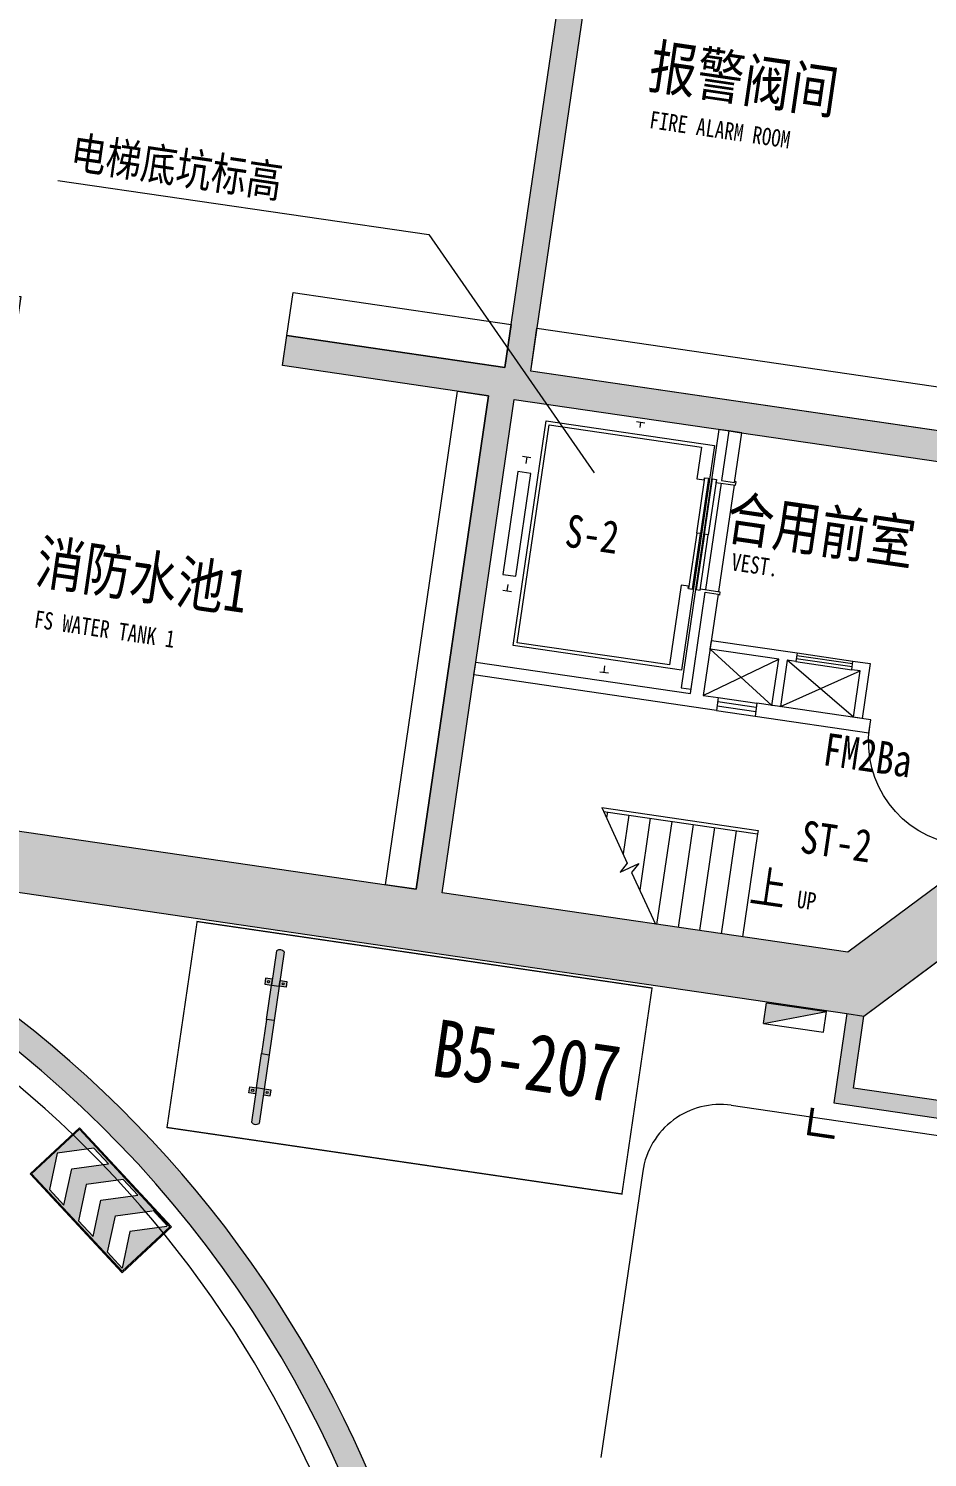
# Model space of a CAD drawing. Header units: inches. Extents: x -414268 to 632271, y -366004 to 318730.
# Drawn here: x -260852 to -250491, y 192931 to 209405 of the extents above; entities that cross this region are included whole.
import ezdxf
from ezdxf.enums import TextEntityAlignment as Align

# ---------------------------------------------------------------- set-up
doc = ezdxf.new("R2010")
doc.units = ezdxf.units.IN
doc.header["$LTSCALE"] = 1200
doc.header["$MEASUREMENT"] = 0
doc.layers.get('0').update_dxf_attribs({"linetype": 'CONTINUOUS', "lineweight": 0})
for name, color, linetype, lineweight in [('0--PAI--', 7, 'CONTINUOUS', 0), ('0--PAI--BLUE', 5, 'CONTINUOUS', 0), ('0--挡车架', 7, 'CONTINUOUS', 0), ('0--立面标', 7, 'CONTINUOUS', 0), ('0--路缘线', 1, 'CONTINUOUS', 0), ('0－－车位', 4, 'CONTINUOUS', 0), ('0－－车位号码', 7, 'CONTINUOUS', 0), ('7', 7, 'CONTINUOUS', 0), ('COL-HATCH', 7, 'CONTINUOUS', 0), ('COLUMN', 7, 'CONTINUOUS', 0), ('ELEV-DOOR', 7, 'CONTINUOUS', 0), ('ELEV-EVTR', 7, 'CONTINUOUS', 0), ('EN-TEXT', 7, 'CONTINUOUS', 0), ('HATCH', 7, 'CONTINUOUS', 0), ('HY消火栓', 7, 'CONTINUOUS', 0), ('PUB_TEXT', 7, 'CONTINUOUS', 0), ('STAIR', 7, 'CONTINUOUS', 0), ('TEXT-EN', 7, 'CONTINUOUS', 0), ('WALL', 7, 'CONTINUOUS', 0), ('WINDOW', 7, 'CONTINUOUS', 0), ('WINDOW_TEXT', 7, 'CONTINUOUS', 0), ('井道', 7, 'CONTINUOUS', 0), ('广角镜', 7, 'CONTINUOUS', 0)]:
    doc.layers.add(name, color=color, linetype=linetype, lineweight=lineweight)
doc.styles.add('-黑体', font='simhei.ttf', dxfattribs={"width": 0.8})
doc.styles.add('SIMPLEX', font='SIMPLEX.SHX')

# ---------------------------------------------------------------- blocks, each defined once
blk = doc.blocks.new('HY')
for p, q in [((0, 0), (0.2400000000000055, -1.77635683940025e-15)), ((0, 0), (0.2400000000000038, -0.6999999999999993)), ((1.77635683940025e-15, -1.77635683940025e-15), (0, -0.6999999999999993)), ((0.240000000000002, -1.77635683940025e-15), (0.2400000000000002, -0.6999999999999993)), ((0, -0.6999999999999993), (0.2400000000000038, -0.6999999999999993))]:
    blk.add_line(p, q)
blk.add_solid([(1.77635683940025e-15, -5.329070518200751e-15), (0.2400000000000055, -1.77635683940025e-15), (0.2400000000000002, -0.6999999999999993)])
blk = doc.blocks.new('_A1OSQ')
for p, q in [((0.44999999999982, 0), (0.44999999999982, 0.9969278574199233)), ((0.4999999999998, 0), (0.4999999999998, 1.0000000000004)), ((0.44999999999982, 0), (0.4999999999998, 0))]:
    blk.add_line(p, q)
blk.add_arc((0.5000000000002001, 0), 1.0000000000004, 90.0000000000229, 180)
blk = doc.blocks.new('_WBLK')
for p, q in [((-0.5, 0.5), (0.5, 0.5)), ((0.5, 0.1666666666666666), (-0.5, 0.1666666666666666)), ((0.5, -0.1666666666666667), (-0.5, -0.1666666666666667)), ((-0.4999999999999999, -0.5), (0.5, -0.5))]:
    blk.add_line(p, q)
at = {"layer": 'WINDOW_TEXT', "style": 'SIMPLEX', "flags": 9}
blk.add_attdef('A', text='', height=1, dxfattribs=at).set_placement((0, 1.5), align=Align.MIDDLE)
blk = doc.blocks.new('A$C6F4820FC')
at = {"layer": '0--挡车架'}
h = blk.add_hatch(color=256, dxfattribs=at)
h.paths.add_polyline_path([(2017.784217856827, 79.3952663297232, 0.3952043560108401), (2017.78421785311, 169.3952663332057), (1617.474230922457, 169.3952663332057), (1617.474230922458, 79.39526633119387), (1684.499301437642, 79.39526633119385)])
h.paths.add_polyline_path([(818.9364171714836, 169.3952663332057), (818.9364171714836, 79.39526633119385), (1216.632018534735, 79.39526633119385), (1216.632018534736, 169.3952663332057)])
h.paths.add_polyline_path([(418.094204783764, 79.39526633119385), (418.0942047837638, 169.3952663332057), (351.0691342685791, 169.3952663332057), (17.78421785310638, 169.395266333202, 0.3952043560108128), (17.78421784939219, 79.39526632972411)])
h = blk.add_hatch(color=256, dxfattribs=at)
h.paths.add_polyline_path([(1617.474230922457, 169.3952663332057), (1684.499301437642, 169.3952663332057), (1684.499301437642, 248.7905199443812), (1617.474230922457, 248.7905199443812)])
h.paths.add_polyline_path([(1638.848788944474, 209.0928931387934, -1), (1663.124743415625, 209.0928931387934, -1)], flags=16)
h.paths.add_polyline_path([(1617.474230922457, 1.272001827601343e-05), (1684.499301437642, 1.272001827601343e-05), (1684.499301437642, 79.39526633119387), (1617.474230922457, 79.39526633119384)])
h.paths.add_polyline_path([(1638.848788944473, 39.69763952560606, -1), (1663.124743415624, 39.69763952560606, -1)], flags=16)
h.paths.add_polyline_path([(351.069134268579, 248.7905199443813), (351.0691342685791, 169.3952663332057), (418.0942047837639, 169.3952663332057), (418.0942047837638, 248.7905199443812)])
h.paths.add_polyline_path([(396.7196467617473, 209.0928931387934, 1), (372.4436922905957, 209.0928931387934, 1)], flags=16)
h.paths.add_polyline_path([(418.0942047837639, 79.39526633119387), (351.0691342685791, 79.39526633119387), (351.0691342685791, 1.272001827601343e-05), (418.0942047837639, 1.272001827601343e-05)])
h.paths.add_polyline_path([(372.4436922905957, 39.69763952560606, -1), (396.7196467617473, 39.69763952560606, -1)], flags=16)
h = blk.add_hatch(color=40, dxfattribs=at)
h.paths.add_polyline_path([(1216.632018534736, 169.3952663332056), (1216.632018534735, 79.39526633119385), (1617.474230922457, 79.39526633119385), (1617.474230922457, 169.3952663332056)])
h.paths.add_polyline_path([(818.9364171714836, 79.39526633119385), (818.9364171714836, 169.3952663332057), (418.0942047837639, 169.3952663332057), (418.0942047837639, 79.39526633119385)])
for p, q in [((17.78421785310638, 169.395266333202), (418.0942047837639, 169.3952663332057)), ((818.9364171714838, 169.3952663332057), (1216.632018534736, 169.3952663332057)), ((1617.474230922457, 169.3952663332057), (2017.78421785311, 169.3952663332057)), ((17.78421784939155, 79.39526632972411), (418.0942047837639, 79.39526633119385)), ((818.9364171714838, 79.39526633119385), (1216.632018534735, 79.39526633119385)), ((1617.474230922457, 79.39526633119385), (2017.784217856827, 79.3952663297232))]:
    blk.add_line(p, q, dxfattribs=at)
for points in [[(418.0942047837639, 169.3952663332057), (351.0691342685791, 169.3952663332057), (351.0691342685791, 248.7905199443812), (418.0942047837639, 248.7905199443812)], [(1617.474230922457, 169.3952663332057), (1684.499301437642, 169.3952663332057), (1684.499301437642, 248.7905199443812), (1617.474230922457, 248.7905199443812)], [(418.0942047837639, 79.39526633119385), (351.0691342685791, 79.39526633119385), (351.0691342685791, 1.272001827601343e-05), (418.0942047837639, 1.272001827601343e-05)], [(1617.474230922457, 79.39526633119385), (1684.499301437642, 79.39526633119385), (1684.499301437642, 1.272001827601343e-05), (1617.474230922457, 1.272001827601343e-05)]]:
    blk.add_lwpolyline(points, close=True, dxfattribs=at)
at = {"layer": '0--挡车架', "color": 0}
for points in [[(818.9364171714838, 169.3952663332057), (818.9364171714838, 79.39526633119385), (418.0942047837639, 79.39526633119385), (418.0942047837639, 169.3952663332057)], [(1617.474230922457, 169.3952663332057), (1617.474230922457, 79.39526633119385), (1216.632018534735, 79.39526633119385), (1216.632018534736, 169.3952663332057)]]:
    blk.add_lwpolyline(points, close=True, dxfattribs=at)
at = {"layer": '0--挡车架'}
for centre in [(384.5816695261715, 209.0928931387934), (1650.986766180049, 209.0928931387934), (384.5816695261715, 39.69763952560606), (1650.986766180049, 39.69763952560606)]:
    blk.add_circle(centre, 12.13797723557582, dxfattribs=at)
for centre, start, end in [((65.82469069586296, 124.3952663294804), 136.8717046789877, 223.1282953162828), ((1969.743745010358, 124.3952663294804), 316.871704683716, 43.12829532101674)]:
    blk.add_arc(centre, 65.82466886578737, start, end, dxfattribs=at)
blk = doc.blocks.new('A$C001A7B1A')
at = {"layer": '0－－车位', "const_width": 15}
blk.add_lwpolyline([(2407.499988817268, 5307.500045389108), (7.499988817267877, 5307.500045389108), (7.499988817267877, 7.500045389109687), (2407.499988817268, 7.500045389109687)], close=True, dxfattribs=at)
at = {"layer": '0--挡车架'}
blk.add_blockref('A$C6F4820FC', (189.7157709641579, 883.1047790596294), dxfattribs=at)
blk = doc.blocks.new('A$C5703102E')
at = {"layer": '0--PAI--BLUE'}
h = blk.add_hatch(color=5, dxfattribs=at)
h.paths.add_polyline_path([(220.232643195086, 299.7014668381889), (410.0426431950873, 569.4314668381903), (220.232643195086, 569.4314668381903), (30.42264319508831, 299.7014668381889), (220.232643195086, 29.97146683818937), (410.0426431950873, 29.97146683818937)], flags=16)
h.paths.add_polyline_path([(10.44264319508511, 9.991466838189808), (1189.262643195085, 9.991466838189808), (1189.262643195085, 589.4114668381899), (10.44264319508511, 589.4114668381899)])
h.paths.add_polyline_path([(410.0426431950873, 299.7014668381889), (599.8526431950886, 29.97146683818937), (789.6626431950863, 29.97146683818937), (599.8526431950886, 299.7014668381889), (789.6626431950863, 569.4314668381903), (599.8526431950886, 569.4314668381903)], flags=16)
h.paths.add_polyline_path([(1169.282643195089, 29.97146683818937), (979.472643195084, 29.97146683818937), (789.6626431950863, 299.7014668381889), (979.472643195084, 569.4314668381903), (1169.282643195089, 569.4314668381903), (979.472643195084, 299.7014668381889)], flags=16)
at = {"layer": '0--PAI--'}
for p, q in [((789.2099893585109, 299.6999955807296), (979.0199893585086, 569.429995580731)), ((1168.829989358514, 569.429995580731), (979.0199893585086, 299.6999955807296)), ((979.0199893585086, 29.96999558073185), (789.2099893585109, 299.6999955807296)), ((979.0199893585086, 299.6999955807296), (1168.829989358514, 29.96999558073185))]:
    blk.add_line(p, q, dxfattribs=at)
for points in [[(-1.064148818841204e-05, -4.422990969032981e-06), (1198.799989358515, -4.422990969032981e-06), (1198.799989358515, 599.3999955770105), (-1.064148818841204e-05, 599.3999955770105)], [(9.989989358513412, 9.989995577008813), (1188.809989358517, 9.989995577008813), (1188.809989358517, 589.4099955770089), (9.989989358513412, 589.4099955770089)], [(219.7799893585106, 299.6999955770079), (409.5899893585156, 569.4299955770093), (219.7799893585106, 569.4299955770093), (29.96998935851298, 299.6999955770079), (219.7799893585106, 29.96999557700838), (409.5899893585156, 29.96999557700838)], [(409.5899893585156, 299.6999955770079), (599.3999893585133, 29.96999557700838), (789.2099893585109, 29.96999557700838), (599.3999893585133, 299.6999955770079), (789.2099893585109, 569.4299955770093), (599.3999893585133, 569.4299955770093)]]:
    blk.add_lwpolyline(points, close=True, dxfattribs=at)
for points in [[(1168.829989358514, 579.4199955770109), (979.0199893585086, 579.4199955770109)], [(979.0199893585086, 29.96999557700838), (1168.829989358514, 29.96999557700838)]]:
    blk.add_lwpolyline(points, dxfattribs=at)
blk = doc.blocks.new('A$C611C3372')
at = {"layer": '7'}
blk.add_hatch(color=256, dxfattribs=at).paths.add_polyline_path([(86.55383598182243, 299.910011141651), (1.2270340903342e-05, 249.9156503793993, 0.5772203872978603), (865.9279827208543, 249.9156503793993), (779.3741590093728, 299.910011141651, -0.577350269189626)])
for points in [[(332.9639974955958, 599.910011141651), (532.9639974955958, 599.910011141651)], [(232.9639974955958, 499.910011141651), (632.9639974955958, 499.910011141651)], [(332.9639974955958, 399.910011141651), (532.9639974955958, 399.910011141651)]]:
    blk.add_lwpolyline(points, dxfattribs=at)
blk.add_lwpolyline([(86.55383598182243, 299.910011141651), (1.2270340903342e-05, 249.9156503793956, 0.5772203872978591), (865.9279827208507, 249.9156503793956), (779.3741590093728, 299.910011141651)], format="xyb", dxfattribs=at)
blk.add_circle((432.9639974955958, 499.910011141651), 400, dxfattribs=at)

msp = doc.modelspace()

# ---------------------------------------------------------------- hatches: boundary and pattern name
at = {"layer": 'COL-HATCH'}
h = msp.add_hatch(color=256, dxfattribs=at)
h.paths.add_polyline_path([(-266235.63537828, 221439.6005536825), (-258886.8239459356, 220364.8263168756), (-258785.5255675827, 221057.4579928354), (-266421.2344338385, 222174.1913918026), (-268216.7200330583, 220836.8816194557), (-268540.4318414908, 218623.4893021434), (-267847.8001655309, 218522.1909237904), (-267566.0475192587, 220448.6858071909)])
h.paths.add_polyline_path([(-248082.4478506471, 219492.1174897339), (-255718.1567168985, 220608.8508887004), (-255819.4550952513, 219916.2192127404), (-248470.6436629166, 218841.4449759349), (-247479.7289164251, 217511.0328349559), (-248142.0740413637, 212982.2217975913), (-256651.548917441, 214226.7447316417), (-256702.1981066174, 213880.4288936617), (-248192.7232305398, 212635.9059596112), (-248554.5031532275, 210162.2214026114), (-249003.1102573621, 207094.8525519317), (-249364.8901800511, 204621.167994932), (-255064.2593993784, 205454.7089368077), (-254232.1655771934, 211144.183417907), (-261742.2718922449, 212242.5472631911), (-262386.2401546314, 207839.3887517317), (-262089.3980077914, 207795.975161009), (-261488.8433361275, 211902.2915256285), (-254572.4213147559, 210890.7548617897), (-255361.1015462186, 205498.1225275304), (-257874.3650561302, 205865.6909289825), (-257925.014245307, 205519.3750910025), (-255550.2770705869, 205172.066365221), (-256382.370892772, 199482.5918841215), (-261824.4769181714, 200278.5077140376), (-260941.7339068098, 206314.2980331169), (-262277.5235675896, 206509.6591913691), (-262190.6963861444, 207103.343485049), (-262487.5385329843, 207146.7570757718), (-262574.3657144298, 206553.0727820919), (-269451.2087828889, 207558.8209671675), (-268403.4941267808, 214722.6114442389), (-268279.0418333762, 215573.5589318467), (-266151.7204943958, 215262.435127733), (-266101.0713052194, 215608.7509657129), (-268921.0243201596, 216021.1731481797), (-269096.1258027411, 214823.9098225918), (-269782.0605361598, 210133.8039025203), (-270898.7939351269, 202498.0950362644), (-269561.4841627801, 200702.6094370448), (-261925.7752965243, 199585.8760380776), (-251420.5923441488, 198049.4779287913), (-251571.0927919875, 197020.4251530794), (-245106.7996833447, 196075.0129927185), (-244239.9749885816, 202001.9611912901), (-244487.3434442816, 202038.139183559), (-244545.2282319118, 201642.3496544388), (-244891.5440698904, 201692.9988436151), (-244927.7220621594, 201445.6303879151), (-244531.9325330378, 201387.7456002847), (-245275.7520540868, 196301.8501510933), (-251344.2556336122, 197189.3775238242), (-251222.6975795886, 198020.5355349762), (-249427.2119803691, 199357.8453073229), (-249362.5345965819, 199800.0794818238), (-248966.7450674605, 199742.1946941933), (-248930.5670751916, 199989.5631498934), (-249326.3566043132, 200047.4479375238), (-249084.6876159569, 201699.8692215993), (-248688.8980868356, 201641.9844339689), (-248659.9556930207, 201839.8791985259), (-249055.7452221414, 201897.7639861593), (-248997.8604345114, 202293.5535152792), (-249690.4921104712, 202394.8518936321), (-250077.8844941687, 199746.0411195876), (-251408.2966351476, 198755.1263730963), (-256085.5287459319, 199439.1782933989), (-255253.4349237469, 205128.6527744983), (-252799.5398432029, 204769.7670911906), (-252661.0135080109, 204749.50741552), (-249415.5393692277, 204274.852156952), (-248722.9076932677, 204173.553778599), (-247337.6443413461, 203970.9570218929), (-247381.0579320691, 203674.114875053), (-247133.689476369, 203637.9368827841), (-247090.2758856462, 203934.779029624), (-244270.2754906684, 203522.3499177588), (-244313.6890813909, 203225.5077709187), (-244066.3206256909, 203189.3297786499), (-243993.9646411529, 203684.0666900497), (-245923.4385956129, 203966.2550297473), (-245583.3654682853, 206291.518513327), (-243532.634294455, 205991.5961309743), (-243489.2207037321, 206288.4382778143), (-245737.8466421226, 206617.3030539821), (-245758.1063177932, 206478.7767187901), (-246099.6172538663, 204143.6821609412), (-248672.2491931456, 204519.9332805378), (-248332.1853767633, 206845.1331001587), (-248310.478581402, 206993.5541735788), (-248706.2681105218, 207051.438961209), (-248257.6610063874, 210118.8078118887), (-247861.8714772676, 210060.923024259), (-247840.1646819062, 210209.3440976786), (-247500.0915545785, 212534.6075812584), (-244927.459615299, 212158.3564616618), (-245267.5327426268, 209833.092978082), (-245289.2395379877, 209684.6719046615), (-245091.3447734283, 209655.729510847), (-244700.6224569238, 212327.3088324064), (-247471.1491607635, 212732.5023458182), (-246745.1380783013, 217696.6318905157)])
h.paths.add_polyline_path([(-261289.2252428263, 206011.3957858597), (-262121.3190650115, 200321.9213047603), (-269173.2883505152, 201353.2819508445), (-270164.2030970067, 202683.6940918232), (-269501.8579720656, 207212.5051291876)], flags=16)
at = {"layer": 'HATCH'}
msp.add_hatch(color=256, dxfattribs=at).paths.add_polyline_path([(-255898.2465809014, 186374.5557909663), (-253153.3651029129, 185973.1129286973), (-253283.605875083, 185082.5864881779), (-252986.763728243, 185039.1728974545), (-252813.1093653496, 186226.5414848139), (-255876.0916638119, 186674.5070493872, 0.33005704113382), (-264489.5866891185, 199960.8371400188), (-267268.9339396406, 200367.3206710695, -0.4085918058413833), (-256253.2306117803, 185870.6217298412), (-256399.2729224067, 185891.9806277246), (-256435.4509146763, 185644.6121720247), (-256287.0298412563, 185622.905376663), (-256349.2559879597, 185197.4316328592), (-256052.4138411199, 185154.0180421359), (-255990.1876944163, 185579.4917859398, 0.0150478122571683)])

# ---------------------------------------------------------------- linework, layer by layer
for p, q in [((-260513.2947144683, 207654.4039462447), (-256239.7572737969, 207029.3929517976)), ((-256239.7572737969, 207029.3929517976), (-254332.595496245, 204281.2983509768))]:
    msp.add_line(p, q)
msp.add_lwpolyline([(-251420.5923441492, 198049.4779287401), (-251222.6975795893, 198020.5355349244), (-249427.2119803667, 199357.8453072672), (-249362.5345965785, 199800.0794817681), (-249084.6876159493, 201699.8692215429), (-247455.6736075584, 201436.3576269948), (-247090.2758856337, 203934.7790295632), (-245853.4336035814, 203753.8890677007), (-245808.5728931666, 204060.6259527808)])
at = {"layer": '0--立面标', "const_width": 39.99999999999999}
msp.add_lwpolyline([(-251561.1635213661, 196621.3710845132), (-251858.0056682059, 196664.7846752364), (-251814.5920774827, 196961.6268220764)], dxfattribs=at)
at = {"layer": '0--路缘线'}
for p, q in [((-252751.1175720894, 196990.8778423537), (-239545.2152087611, 195059.4956365671)), ((-253771.884784779, 196230.5921740042), (-254254.4208278093, 192931.2328592336))]:
    msp.add_line(p, q, dxfattribs=at)
for centre, radius, start, end in [((-269150.1895376507, 187504.1609746749), 12699.99999999991, 16.44269823009593, 81.67939968390236), ((-252881.3583442594, 196100.3514018341), 900, 81.67939968390236, 171.6793996841437)]:
    msp.add_arc(centre, radius, start, end, dxfattribs=at)
at = {"layer": 'COLUMN'}
for p, q in [((-255064.2593993784, 205454.7089368076), (-254232.1655771935, 211144.1834179069)), ((-249364.890180051, 204621.167994932), (-255064.2593993784, 205454.7089368076)), ((-256085.5287459319, 199439.1782933989), (-255253.4349237469, 205128.6527744983)), ((-255253.4349237469, 205128.6527744983), (-252799.5398432029, 204769.7670911906)), ((-252799.5398432029, 204769.7670911906), (-252799.5398432029, 204769.7670911906)), ((-252799.5398432029, 204769.7670911906), (-252661.0135080109, 204749.50741552)), ((-252661.0135080109, 204749.50741552), (-252661.0135080109, 204749.50741552)), ((-252661.0135080109, 204749.50741552), (-249415.5393692277, 204274.852156952)), ((-250077.8844941687, 199746.0411195876), (-251408.2966351475, 198755.1263730963)), ((-261925.7752965242, 199585.8760380776), (-251420.5923441488, 198049.4779287913)), ((-251408.2966351475, 198755.1263730963), (-256085.5287459319, 199439.1782933989)), ((-251222.6975795887, 198020.5355349761), (-249427.2119803691, 199357.8453073229)), ((-251420.5923441488, 198049.4779287913), (-251571.0927919875, 197020.4251530794)), ((-251344.2556336123, 197189.3775238243), (-251222.6975795887, 198020.5355349761)), ((-245275.7520540868, 196301.8501510932), (-251344.2556336123, 197189.3775238243)), ((-251571.0927919875, 197020.4251530794), (-245106.7996833448, 196075.0129927185))]:
    msp.add_line(p, q, dxfattribs=at)
msp.add_lwpolyline([(-261488.8433361275, 211902.2915256285), (-262277.5235675896, 206509.6591913691), (-260941.7339068099, 206314.298033117), (-261824.4769181715, 200278.5077140376), (-256382.370892772, 199482.5918841216), (-255550.2770705868, 205172.066365221), (-257925.014245307, 205519.3750910025), (-257874.3650561302, 205865.6909289825), (-255361.1015462184, 205498.1225275303), (-254572.421314756, 210890.7548617898)], close=True, dxfattribs=at)
for points in [[(-256253.2306117803, 185870.6217298412, 0.4085918058413442), (-267268.9339396388, 200367.3206710693), (-267355.5740410679, 200379.9919104593)], [(-256253.2306117803, 185870.6217298412, 0.4085918058413442), (-267268.9339396388, 200367.3206710693), (-267355.5740410679, 200379.9919104593)], [(-255876.0916638119, 186674.5070493872, 0.3300570411338201), (-264489.5866891185, 199960.8371400188)], [(-255876.0916638119, 186674.5070493872, 0.3300570411338201), (-264489.5866891185, 199960.8371400188)]]:
    msp.add_lwpolyline(points, format="xyb", dxfattribs=at)
at = {"layer": 'ELEV-DOOR'}
for points in [[(-253150.4435145471, 203588.2431771213), (-253057.1042944934, 204226.4537928273), (-253012.5779724675, 204219.9417542189), (-253105.9171925211, 203581.731138513)], [(-253061.3908704951, 203575.2190999045), (-252968.0516504413, 204213.4297156105), (-252923.5253284154, 204206.9176770021), (-253016.8645484691, 203568.7070612962)], [(-253150.4435145471, 203588.2431771213), (-253243.7827346009, 202950.0325614154), (-253199.2564125748, 202943.520522807), (-253105.9171925211, 203581.731138513)], [(-253061.3908704951, 203575.2190999045), (-253154.730090549, 202937.0084841986), (-253110.2037685231, 202930.4964455902), (-253016.8645484691, 203568.7070612962)]]:
    msp.add_lwpolyline(points, close=True, dxfattribs=at)
at = {"layer": 'ELEV-DOOR', "color": 5}
for points in [[(-252923.5253284154, 204206.9176770021), (-252928.5902473332, 204172.286093204), (-252702.9004403257, 204139.2786344722), (-252697.1119615625, 204178.8575873841), (-252713.8432411413, 204181.3045610758)], [(-253110.2037685231, 202930.4964455902), (-253108.0330889868, 202945.3385529321), (-252882.3432819794, 202912.3310942003), (-252888.1317607426, 202872.7521412883), (-252904.8630403214, 202875.1991149801)]]:
    msp.add_lwpolyline(points, dxfattribs=at)
at = {"layer": 'ELEV-EVTR'}
for p, q in [((-252868.0527933032, 204163.4324035221), (-253047.4956349572, 202936.4848632503)), ((-252719.6317198834, 204141.7256081608), (-252899.0745615371, 202914.7780678889))]:
    msp.add_line(p, q, dxfattribs=at)
at = {"layer": 'ELEV-EVTR', "color": 2}
msp.add_lwpolyline([(-255264.3141531501, 202290.4851284183), (-254885.1687941927, 204882.9065441571), (-252946.9691261456, 204599.4420563031), (-253326.1144851028, 202007.0206405642), (-255264.3141531501, 202290.4851284183)], close=True, dxfattribs=at)
at = {"layer": 'ELEV-EVTR'}
msp.add_lwpolyline([(-253248.7301037148, 202950.7561212607), (-253245.112304488, 202975.4929668308), (-253329.217579426, 202987.7934842022), (-253463.7997106459, 202067.5828289922), (-255218.9467214751, 202324.2756025672), (-254851.3783200438, 204837.539112482), (-253096.2313092146, 204580.846338907), (-253149.7747377722, 204214.741024474), (-253065.6694628342, 204202.4405071026), (-253062.0516636072, 204227.1773526726)], dxfattribs=at)
at = {"layer": 'ELEV-EVTR', "color": 5}
for points in [[(-253845.9014574515, 204875.4334584366), (-253746.9540751714, 204860.962261529)], [(-253796.4277663114, 204868.1978599828), (-253805.8340443014, 204803.8820615009)], [(-255159.8288077759, 204473.3419864427), (-255060.8814254963, 204458.870789535)], [(-255110.355116636, 204466.1063879889), (-255121.2085143168, 204391.895851279)], [(-255336.105788394, 202922.527224421), (-255325.2523907134, 202996.737761131)], [(-255385.5794795339, 202929.7628228748), (-255286.6320972541, 202915.2916259672)], [(-254267.8815592549, 201990.1277911492), (-254168.934176975, 201975.6565942416)], [(-254218.4078681151, 201982.8921926953), (-254207.5544704344, 202057.1027294054)]]:
    msp.add_lwpolyline(points, dxfattribs=at)
at = {"layer": 'ELEV-EVTR', "color": 2}
msp.add_lwpolyline([(-252779.7784921886, 204767.0114354301), (-252894.7057599094, 204783.8197135566), (-253329.9554903606, 201805.4547618415), (-253215.3615190854, 201788.6952287994)], dxfattribs=at)
at = {"layer": 'ELEV-EVTR'}
msp.add_lwpolyline([(-255210.6138077797, 204298.8544975656), (-255384.2681706705, 203111.4859102057), (-255235.8470972503, 203089.7791148443), (-255062.1927343597, 204277.1477022042)], close=True, dxfattribs=at)
at = {"layer": 'STAIR'}
for p, q in [((-254245.1714836772, 200423.2147118877), (-252442.9275244785, 200159.6339419059)), ((-254245.1714836772, 200423.2147118877), (-253950.4301242991, 199784.1100589935)), ((-254225.1796909923, 200379.865357214), (-252448.7160032414, 200120.054988994)), ((-254180.2951931413, 200373.3009348764), (-254190.3731693614, 200304.3923731295)), ((-253932.9267374415, 200337.1229426075), (-253998.5466832387, 199888.4439630118)), ((-253685.5582817414, 200300.9449503385), (-253806.7201971161, 199472.4955528941)), ((-253438.1898260414, 200264.7669580696), (-253611.8441889322, 199077.3983707097)), ((-253190.8213703415, 200228.5889658007), (-253364.4757332321, 199041.2203784409)), ((-252943.4529146415, 200192.4109735318), (-253117.1072775322, 199005.0423861719)), ((-252442.9275244785, 200159.6339419059), (-252448.7160032414, 200120.054988994)), ((-252696.0844589416, 200156.2329812629), (-252869.7388218321, 198968.864393903)), ((-252448.7160032413, 200120.054988994), (-252622.3703661323, 198932.6864016341)), ((-253950.4301242991, 199784.1100589935), (-254034.2728444845, 199679.3703899473)), ((-254034.2728444845, 199679.3703899473), (-253816.3327569509, 199779.879684273)), ((-253816.3327569509, 199779.879684273), (-253900.1754771363, 199675.1400152267)), ((-253900.1754771363, 199675.1400152267), (-253625.4259104432, 199079.3847170061))]:
    msp.add_line(p, q, dxfattribs=at)
at = {"layer": 'WALL'}
for points in [[(-257874.3650561305, 205865.6909289825), (-257802.0090715928, 206360.4278403824), (-255288.7455616808, 205992.8594389304), (-255361.1015462187, 205498.1225275304)], [(-255064.2593993784, 205454.7089368076), (-254991.9034148407, 205949.4458482076), (-249292.5341955132, 205115.9049063319), (-249364.890180051, 204621.167994932)], [(-256738.5814689799, 199534.6881929887), (-255906.4876467948, 205224.1626740881), (-255550.2770705868, 205172.066365221), (-256382.370892772, 199482.5918841216)], [(-252631.3574187476, 204745.3046400658), (-252779.7784921677, 204767.0114354271), (-252863.7114342313, 204193.1166182061), (-252715.2903608111, 204171.4098228448)], [(-255696.2342944996, 202100.9945309496), (-253222.5971175391, 201739.2215376594), (-253051.8369940295, 202906.8006485663), (-252903.4159206306, 202885.093853208), (-253074.17604414, 201717.5147423011), (-252901.0181251287, 201692.1901477136), (-252922.7249204906, 201543.7690742898), (-255717.9410898609, 201952.5734575297)], [(-252282.5969858794, 201601.7451670376), (-252204.4525225785, 202136.0610313495), (-252996.0315808182, 202251.83060661), (-252981.5603839107, 202350.77798889), (-251992.086561111, 202206.0660198143), (-252006.5577580183, 202107.1186375343), (-252105.5051402984, 202121.5898344419), (-252183.6496035992, 201587.27397013)], [(-251348.928576291, 202112.0032399151), (-251151.033811731, 202083.0608461), (-251243.6494719393, 201449.7975995081), (-251342.5968542193, 201464.2687964157), (-251264.4523909186, 201998.5846607276), (-251363.3997731987, 202013.0558576352)], [(-252455.7549048687, 201627.0697616295), (-252477.4617002305, 201478.6486882058), (-251166.4088850208, 201286.9053291806), (-251144.7020896594, 201435.3264026006)]]:
    msp.add_lwpolyline(points, close=True, dxfattribs=at)
at = {"layer": '井道'}
for p, q in [((-253074.17604414, 201717.5147423011), (-252204.4525225785, 202136.0610313495)), ((-252282.5969858794, 201601.7451670376), (-252996.0315808182, 202251.83060661)), ((-252183.6496035988, 201587.2739701328), (-251264.4523909186, 201998.5846607276)), ((-251342.5968542193, 201464.2687964162), (-252105.5051402984, 202121.5898344419))]:
    msp.add_line(p, q, dxfattribs=at)

# ---------------------------------------------------------------- block references
at = {"rotation": 261.6793996637859}
msp.add_blockref('A$C001A7B1A', (-258915.629891249, 199118.3900069127), dxfattribs=at)
at = {"layer": '7', "xscale": 1.300000000038519, "yscale": 1.299999999988358, "zscale": 1.3, "rotation": 312.8761912485902}
msp.add_blockref('A$C5703102E', (-260835.2511495776, 196202.1268754689), dxfattribs=at)
at = {"layer": 'HY消火栓', "xscale": 999.9999999999984, "yscale": 1000.000000000002, "zscale": 1000, "rotation": 81.679399683658}
msp.add_blockref('HY', (-252380.2880678569, 197935.9841975981), dxfattribs=at)
msp.add_blockref('HY', (-252380.2880678569, 197935.9841975981), dxfattribs=at)
at = {"layer": 'WINDOW', "rotation": 351.6793996836047}
for name, p, xscale, yscale, zscale in [('_WBLK', (-251677.743167156, 202109.5609387173), 650.0000000000009, 100.0000000074524, 650), ('_WBLK', (-252689.2399126798, 201585.4194179596), 449.9999999999916, 150.0000000037307, 450), ('_A1OSQ', (-250562.5666280849, 201269.2027317131), 1199.999999999997, -1199.999999999998, 1200)]:
    msp.add_blockref(name, p, dxfattribs=dict(at, xscale=xscale, yscale=yscale, zscale=zscale))
at = {"layer": '广角镜', "xscale": -2.400000004181913, "yscale": 2.399999998542626, "zscale": 2.4, "rotation": 127.4890315543626}
msp.add_blockref('A$C611C3372', (-262031.5706692475, 198721.874953722), dxfattribs=at)

# ---------------------------------------------------------------- texts
at = {"layer": '0－－车位号码', "style": '-黑体', "width": 0.8}
msp.add_text('B5-207', height=660, rotation=351.67939968401, dxfattribs=at).set_placement((-256225.0036322536, 197334.2580225648))
at = {"layer": 'EN-TEXT', "char_height": 200, "attachment_point": 1, "rotation": 351.6793996836104, "style": '-黑体'}
for s, insert, width in [('FIRE ALARM ROOM', (-253674.7775383701, 208456.4441379606), 3662.449630523155), ('VEST.', (-252732.6519899755, 203358.9413344639), 1685.885922234143), ('FS WATER TANK 1', (-260767.1774881439, 202698.6719408553), 4356.256542469338), ('UP', (-251976.0061147335, 199468.740858303), 1685.885922234143)]:
    msp.add_mtext(s, dxfattribs=dict(at, insert=insert, width=width))
at = {"layer": 'PUB_TEXT', "style": '-黑体', "width": 0.8}
for s, height, rotation, p in [('报警阀间', 500, 351.6793996841438, (-253722.176586799, 208732.8715214846)), ('电梯底坑标高', 375, 351.6793996837307, (-260386.8042702058, 207802.3023494725)), ('合用前室', 500, 351.6793996841438, (-252835.7843238328, 203531.0114679514)), ('消防水池1', 500, 351.6793996841438, (-260790.448587416, 203021.7807872705)), ('ST-2', 375, 351.6793996841438, (-251970.7719558777, 199907.2048223058)), ('上', 375, 351.6793996841438, (-252549.7984270086, 199344.3337298644))]:
    msp.add_text(s, height=height, rotation=rotation, dxfattribs=at).set_placement(p)
at = {"layer": 'TEXT-EN', "style": '-黑体', "width": 0.8}
msp.add_text('S-2', height=375, rotation=351.6793996841438, dxfattribs=at).set_placement((-254683.814066256, 203435.821484711))
at = {"layer": 'WINDOW_TEXT', "style": '-黑体', "width": 0.8}
msp.add_text('FM2Ba', height=375, rotation=351.6793996841438, dxfattribs=at).set_placement((-251708.2652949739, 200916.0768624749))

doc.saveas('drawing.dxf')
